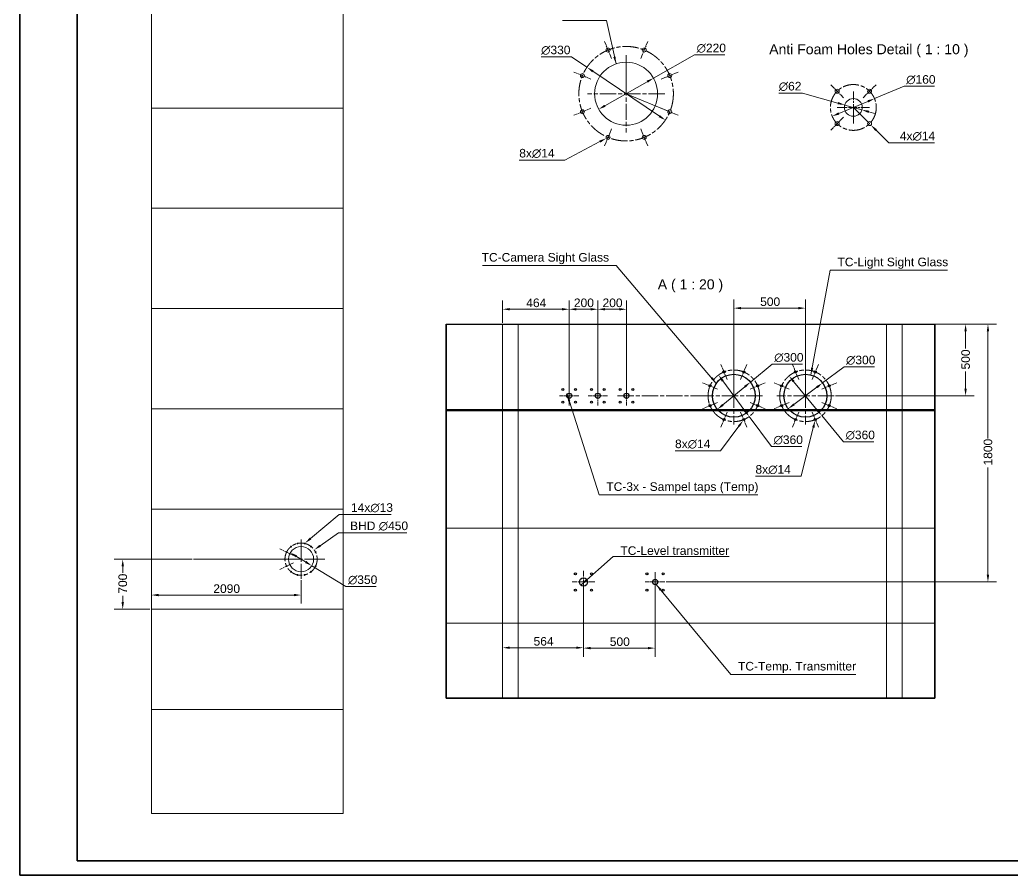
# Model space of a CAD drawing. Header units: millimetres. Extents: x 0 to 126150, y 0 to 89100.
# Drawn here: x 0 to 51962, y 0 to 44789 of the extents above; entities that cross this region are included whole.
import ezdxf

# ---------------------------------------------------------------- set-up
doc = ezdxf.new("R2010")
doc.units = ezdxf.units.MM
doc.header["$LTSCALE"] = 150
doc.linetypes.add('CHAIN', pattern=[0.3543, 0.2362, -0.0295, 0.0591, -0.0295])
doc.layers.get('0').update_dxf_attribs({"lineweight": 18})
for name, color, linetype, lineweight in [('Border', 7, 'Continuous', 35), ('Break Line', 7, 'Continuous', 35), ('Center Mark', 7, 'Continuous', 18), ('Centerline', 7, 'CHAIN', 18), ('Sketch Geometry', 7, 'Continuous', 18), ('Visible', 7, 'Continuous', 25)]:
    doc.layers.add(name, color=color, linetype=linetype, lineweight=lineweight)
doc.layers.add('Dimension', color=7, linetype='Continuous', lineweight=18, true_color=0x969696)
doc.layers.add('Symbol', color=7, linetype='Continuous', lineweight=18, true_color=0x969696)
doc.styles.add('Label Text', font='arial.ttf')
doc.styles.add('Title', font='arial.ttf')
doc.dimstyles.new('Default - Method 2a$7', dxfattribs={"dimscale": 150, "dimtxt": 3, "dimasz": 2.5, "dimexe": 3, "dimexo": 0.5, "dimgap": 0.7, "dimtad": 0, "dimtoh": 1, "dimdec": 1, "dimrnd": 1e-08, "dimtxsty": 'Title', "dimcen": 0.09, "dimdle": 10, "dimclrd": 256, "dimclre": 256, "dimclrt": 7, "dimazin": 2, "dimtfac": 0.833333, "dimtdec": 1, "dimtmove": 0, "dimatfit": 3, "dimfxl": 1, "dimtolj": 1, "dimlwd": -1, "dimlwe": -1, "dimarcsym": 0})
doc.dimstyles.new('Default - Method 2b', dxfattribs={"dimscale": 150, "dimtxt": 3, "dimasz": 2.5, "dimexe": 3, "dimexo": 0.5, "dimgap": 0.7, "dimtad": 0, "dimtoh": 1, "dimdec": 1, "dimrnd": 1e-08, "dimtxsty": 'Title', "dimcen": 0.09, "dimdle": 10, "dimclrd": 256, "dimclre": 256, "dimclrt": 7, "dimadec": 0, "dimazin": 2, "dimtfac": 0.833333, "dimtdec": 1, "dimtmove": 0, "dimatfit": 3, "dimfxl": 1, "dimtolj": 1, "dimlwd": -1, "dimlwe": -1, "dimarcsym": 0})

# ---------------------------------------------------------------- blocks, each defined once
blk = doc.blocks.new('Borders Bigadan Border')
at = {"layer": 'Border'}
for p, q in [((0, 0), (0, 594)), ((20, 589), (20, 5)), ((20, 5), (836, 5)), ((841, 0), (0, 0))]:
    blk.add_line(p, q, dxfattribs=at)
blk = doc.blocks.new('*D39')
at = {"layer": 'Defpoints', "color": 0, "transparency": 16777216}
for p in [(44755, 40662), (42539, 39741)]:
    blk.add_point(p, dxfattribs=at)
at = {"layer": 'Dimension', "transparency": 16777216}
for p, q in [((44755, 40662), (46309, 41309)), ((46309, 41309), (47896, 41309)), ((42885, 39885), (44408, 40518))]:
    blk.add_line(p, q, dxfattribs=at)
for points in [[(44384, 40576), (44432, 40461), (44755, 40662)], [(42861, 39943), (42909, 39827), (42539, 39741)]]:
    blk.add_solid(points, dxfattribs=at)
at = {"layer": 'Dimension', "color": 7, "transparency": 16777216, "insert": (46414, 41414), "char_height": 450, "attachment_point": 7, "style": 'Title'}
blk.add_mtext('\\A1;∅160', dxfattribs=at)
blk = doc.blocks.new('*D40')
at = {"layer": 'Defpoints', "color": 0, "transparency": 16777216}
for p in [(43199, 40328), (44094, 40075)]:
    blk.add_point(p, dxfattribs=at)
at = {"layer": 'Dimension', "transparency": 16777216}
for p, q in [((40976, 40956), (39741, 40956)), ((42838, 40430), (40976, 40956)), ((44094, 40075), (43199, 40328)), ((44455, 39973), (44816, 39871))]:
    blk.add_line(p, q, dxfattribs=at)
for points in [[(42855, 40490), (42821, 40370), (43199, 40328)], [(44472, 40034), (44438, 39913), (44094, 40075)]]:
    blk.add_solid(points, dxfattribs=at)
at = {"layer": 'Dimension', "color": 7, "transparency": 16777216, "insert": (39741, 41061), "char_height": 450, "attachment_point": 7, "style": 'Title'}
blk.add_mtext('\\A1;∅62', dxfattribs=at)
blk = doc.blocks.new('*D41')
at = {"layer": 'Defpoints', "color": 0, "transparency": 16777216}
for p in [(44421, 39427), (44569, 39279)]:
    blk.add_point(p, dxfattribs=at)
at = {"layer": 'Dimension', "transparency": 16777216}
for p, q in [((44482, 39353), (44509, 39353)), ((44495, 39340), (44495, 39367)), ((45500, 38351), (44835, 39014)), ((47895, 38351), (45500, 38351))]:
    blk.add_line(p, q, dxfattribs=at)
blk.add_solid([(44879, 39058), (44791, 38970), (44569, 39279)], dxfattribs=at)
at = {"layer": 'Dimension', "color": 7, "transparency": 16777216, "insert": (46081, 38456), "char_height": 450, "attachment_point": 7, "style": 'Title'}
blk.add_mtext('\\A1;\\fArial|b0|i0;{\\H450.0000;4x∅14}', dxfattribs=at)
blk = doc.blocks.new('*D49')
at = {"layer": 'Defpoints', "color": 0, "transparency": 16777216}
for p in [(30263, 29634), (28763, 25102), (30263, 25102)]:
    blk.add_point(p, dxfattribs=at)
at = {"layer": 'Dimension', "transparency": 16777216}
for p, q in [((28763, 25177), (28763, 30084)), ((29138, 29634), (29888, 29634)), ((30263, 25177), (30263, 30084))]:
    blk.add_line(p, q, dxfattribs=at)
for points in [[(29138, 29697), (29138, 29572), (28763, 29634)], [(29888, 29697), (29888, 29572), (30263, 29634)]]:
    blk.add_solid(points, dxfattribs=at)
at = {"layer": 'Dimension', "color": 7, "transparency": 16777216, "insert": (29013, 29739), "char_height": 450, "attachment_point": 7, "style": 'Title'}
blk.add_mtext('\\A1;200', dxfattribs=at)
blk = doc.blocks.new('*D50')
at = {"layer": 'Defpoints', "color": 0, "transparency": 16777216}
for p in [(31763, 29634), (30263, 25102), (31763, 25102)]:
    blk.add_point(p, dxfattribs=at)
at = {"layer": 'Dimension', "transparency": 16777216}
for p, q in [((30263, 25177), (30263, 30084)), ((30638, 29634), (31388, 29634)), ((31763, 25177), (31763, 30084))]:
    blk.add_line(p, q, dxfattribs=at)
for points in [[(30638, 29697), (30638, 29572), (30263, 29634)], [(31388, 29697), (31388, 29572), (31763, 29634)]]:
    blk.add_solid(points, dxfattribs=at)
at = {"layer": 'Dimension', "color": 7, "transparency": 16777216, "insert": (30513, 29739), "char_height": 450, "attachment_point": 7, "style": 'Title'}
blk.add_mtext('\\A1;200', dxfattribs=at)
blk = doc.blocks.new('*D51')
at = {"layer": 'Defpoints', "color": 0, "transparency": 16777216}
for p in [(29513, 15352), (33263, 15352), (33263, 11889)]:
    blk.add_point(p, dxfattribs=at)
at = {"layer": 'Dimension', "transparency": 16777216}
for p, q in [((29513, 15277), (29513, 11439)), ((33263, 15277), (33263, 11439)), ((29888, 11889), (32888, 11889))]:
    blk.add_line(p, q, dxfattribs=at)
for points in [[(29888, 11952), (29888, 11827), (29513, 11889)], [(32888, 11952), (32888, 11827), (33263, 11889)]]:
    blk.add_solid(points, dxfattribs=at)
at = {"layer": 'Dimension', "color": 7, "transparency": 16777216, "insert": (30892, 11994), "char_height": 450, "attachment_point": 7, "style": 'Title'}
blk.add_mtext('\\A1;500', dxfattribs=at)
blk = doc.blocks.new('*D52')
at = {"layer": 'Defpoints', "color": 0, "transparency": 16777216}
for p in [(41138, 29693), (37388, 25102), (41138, 25102)]:
    blk.add_point(p, dxfattribs=at)
at = {"layer": 'Dimension', "transparency": 16777216}
for p, q in [((37388, 25177), (37388, 30143)), ((41138, 25177), (41138, 30143)), ((37763, 29693), (40763, 29693))]:
    blk.add_line(p, q, dxfattribs=at)
for points in [[(37763, 29755), (37763, 29630), (37388, 29693)], [(40763, 29755), (40763, 29630), (41138, 29693)]]:
    blk.add_solid(points, dxfattribs=at)
at = {"layer": 'Dimension', "color": 7, "transparency": 16777216, "insert": (38767, 29798), "char_height": 450, "attachment_point": 7, "style": 'Title'}
blk.add_mtext('\\A1;500', dxfattribs=at)
blk = doc.blocks.new('*D53')
at = {"layer": 'Defpoints', "color": 0, "transparency": 16777216}
for p in [(42038, 25777), (40238, 24427)]:
    blk.add_point(p, dxfattribs=at)
at = {"layer": 'Dimension', "transparency": 16777216}
for p, q in [((42038, 25777), (43159, 26618)), ((43159, 26618), (44747, 26618)), ((40538, 24652), (41738, 25552))]:
    blk.add_line(p, q, dxfattribs=at)
for points in [[(41701, 25602), (41776, 25502), (42038, 25777)], [(40501, 24702), (40576, 24602), (40238, 24427)]]:
    blk.add_solid(points, dxfattribs=at)
at = {"layer": 'Dimension', "color": 7, "transparency": 16777216, "insert": (43264, 26723), "char_height": 450, "attachment_point": 7, "style": 'Title'}
blk.add_mtext('\\A1;∅300', dxfattribs=at)
blk = doc.blocks.new('*D54')
at = {"layer": 'Defpoints', "color": 0, "transparency": 16777216}
for p in [(38256, 25817), (36520, 24387)]:
    blk.add_point(p, dxfattribs=at)
at = {"layer": 'Dimension', "transparency": 16777216}
for p, q in [((38256, 25817), (39397, 26757)), ((39397, 26757), (40985, 26757)), ((36809, 24625), (37967, 25579))]:
    blk.add_line(p, q, dxfattribs=at)
for points in [[(37927, 25627), (38007, 25531), (38256, 25817)], [(36770, 24673), (36849, 24577), (36520, 24387)]]:
    blk.add_solid(points, dxfattribs=at)
at = {"layer": 'Dimension', "color": 7, "transparency": 16777216, "insert": (39502, 26862), "char_height": 450, "attachment_point": 7, "style": 'Title'}
blk.add_mtext('\\A1;∅300', dxfattribs=at)
blk = doc.blocks.new('*D55')
at = {"layer": 'Defpoints', "color": 0, "transparency": 16777216}
for p in [(40277, 26142), (42000, 24062)]:
    blk.add_point(p, dxfattribs=at)
at = {"layer": 'Dimension', "transparency": 16777216}
for p, q in [((40516, 25853), (41760, 24351)), ((42000, 24062), (43134, 22693)), ((43134, 22693), (44722, 22693))]:
    blk.add_line(p, q, dxfattribs=at)
for points in [[(40564, 25893), (40468, 25813), (40277, 26142)], [(41808, 24391), (41712, 24311), (42000, 24062)]]:
    blk.add_solid(points, dxfattribs=at)
at = {"layer": 'Dimension', "color": 7, "transparency": 16777216, "insert": (43239, 22798), "char_height": 450, "attachment_point": 7, "style": 'Title'}
blk.add_mtext('\\A1;∅360', dxfattribs=at)
blk = doc.blocks.new('*D56')
at = {"layer": 'Defpoints', "color": 0, "transparency": 16777216}
for p in [(36583, 26186), (38193, 24018)]:
    blk.add_point(p, dxfattribs=at)
at = {"layer": 'Dimension', "transparency": 16777216}
for p, q in [((36807, 25885), (37970, 24319)), ((38193, 24018), (39364, 22443)), ((39364, 22443), (40951, 22443))]:
    blk.add_line(p, q, dxfattribs=at)
for points in [[(36857, 25922), (36757, 25847), (36583, 26186)], [(38020, 24357), (37920, 24282), (38193, 24018)]]:
    blk.add_solid(points, dxfattribs=at)
at = {"layer": 'Dimension', "color": 7, "transparency": 16777216, "insert": (39469, 22548), "char_height": 450, "attachment_point": 7, "style": 'Title'}
blk.add_mtext('\\A1;∅360', dxfattribs=at)
blk = doc.blocks.new('*D57')
at = {"layer": 'Defpoints', "color": 0, "transparency": 16777216}
for p in [(37874, 23813), (37936, 23897)]:
    blk.add_point(p, dxfattribs=at)
at = {"layer": 'Dimension', "transparency": 16777216}
for p, q in [((36696, 22225), (37650, 23511)), ((37891, 23855), (37918, 23855)), ((37905, 23841), (37905, 23868)), ((34309, 22225), (36696, 22225))]:
    blk.add_line(p, q, dxfattribs=at)
blk.add_solid([(37600, 23549), (37700, 23474), (37874, 23813)], dxfattribs=at)
at = {"layer": 'Dimension', "color": 7, "transparency": 16777216, "insert": (34309, 22330), "char_height": 450, "attachment_point": 7, "style": 'Title'}
blk.add_mtext('\\A1;\\fArial|b0|i0;{\\H450.0000;8x∅14}', dxfattribs=at)
blk = doc.blocks.new('*D58')
at = {"layer": 'Defpoints', "color": 0, "transparency": 16777216}
for p in [(41668, 23906), (41642, 23804)]:
    blk.add_point(p, dxfattribs=at)
at = {"layer": 'Dimension', "transparency": 16777216}
for p, q in [((40907, 20888), (41550, 23440)), ((41641, 23855), (41668, 23855)), ((41655, 23841), (41655, 23868)), ((38520, 20888), (40907, 20888))]:
    blk.add_line(p, q, dxfattribs=at)
blk.add_solid([(41490, 23455), (41611, 23425), (41642, 23804)], dxfattribs=at)
at = {"layer": 'Dimension', "color": 7, "transparency": 16777216, "insert": (38520, 20993), "char_height": 450, "attachment_point": 7, "style": 'Title'}
blk.add_mtext('\\A1;\\fArial|b0|i0;{\\H450.0000;8x∅14}', dxfattribs=at)
blk = doc.blocks.new('*D65')
at = {"layer": 'Defpoints', "color": 0, "transparency": 16777216}
for p in [(14895, 17353), (14932, 17385)]:
    blk.add_point(p, dxfattribs=at)
at = {"layer": 'Dimension', "transparency": 16777216}
for p, q in [((16728, 18890), (15220, 17626)), ((19444, 18890), (16728, 18890)), ((14900, 17369), (14927, 17369)), ((14914, 17355), (14914, 17382))]:
    blk.add_line(p, q, dxfattribs=at)
blk.add_solid([(15179, 17673), (15260, 17578), (14932, 17385)], dxfattribs=at)
at = {"layer": 'Dimension', "color": 7, "transparency": 16777216, "insert": (17339, 18995), "char_height": 450, "attachment_point": 7, "style": 'Title'}
blk.add_mtext('\\A1;\\fArial|b0|i0;{\\H450.0000;14x∅13}', dxfattribs=at)
blk = doc.blocks.new('*D69')
at = {"layer": 'Defpoints', "color": 0, "transparency": 16777216}
for p in [(14165, 16888), (15286, 16205)]:
    blk.add_point(p, dxfattribs=at)
at = {"layer": 'Dimension', "transparency": 16777216}
for p, q in [((14486, 16693), (14966, 16400)), ((15286, 16205), (17078, 15113)), ((17078, 15113), (18665, 15113))]:
    blk.add_line(p, q, dxfattribs=at)
for points in [[(14518, 16746), (14453, 16639), (14165, 16888)], [(14999, 16453), (14933, 16347), (15286, 16205)]]:
    blk.add_solid(points, dxfattribs=at)
at = {"layer": 'Dimension', "color": 7, "transparency": 16777216, "insert": (17183, 15218), "char_height": 450, "attachment_point": 7, "style": 'Title'}
blk.add_mtext('\\A1;∅350', dxfattribs=at)
blk = doc.blocks.new('*D70')
at = {"layer": 'Defpoints', "color": 0, "transparency": 16777216}
for p in [(5387, 16546), (9101, 16546), (6887, 13921)]:
    blk.add_point(p, dxfattribs=at)
at = {"layer": 'Dimension', "transparency": 16777216}
for p, q in [((9026, 16546), (4937, 16546)), ((5387, 16171), (5387, 15833)), ((5387, 14296), (5387, 14634)), ((6812, 13921), (4937, 13921))]:
    blk.add_line(p, q, dxfattribs=at)
for points in [[(5325, 16171), (5450, 16171), (5387, 16546)], [(5325, 14296), (5450, 14296), (5387, 13921)]]:
    blk.add_solid(points, dxfattribs=at)
at = {"layer": 'Dimension', "color": 7, "transparency": 16777216, "insert": (5617, 14739), "char_height": 450, "attachment_point": 7, "rotation": 90, "style": 'Title'}
blk.add_mtext('\\A1;700', dxfattribs=at)
blk = doc.blocks.new('*D74')
at = {"layer": 'Defpoints', "color": 0, "transparency": 16777216}
for p in [(15415, 17033), (14037, 16060)]:
    blk.add_point(p, dxfattribs=at)
at = {"layer": 'Dimension', "transparency": 16777216}
for p, q in [((16692, 17934), (15721, 17249)), ((20256, 17934), (16692, 17934)), ((14712, 16546), (14739, 16546)), ((14726, 16533), (14726, 16560))]:
    blk.add_line(p, q, dxfattribs=at)
blk.add_solid([(15685, 17300), (15757, 17198), (15415, 17033)], dxfattribs=at)
at = {"layer": 'Dimension', "color": 7, "transparency": 16777216, "insert": (17292, 18039), "char_height": 450, "attachment_point": 7, "style": 'Title'}
blk.add_mtext('\\A1;\\fArial|b0|i0;{\\H450.0000;BHD ∅450}', dxfattribs=at)
blk = doc.blocks.new('*D81')
at = {"layer": 'Defpoints', "color": 0, "transparency": 16777216}
for p in [(14726, 15515), (6887, 14668), (6887, 14654)]:
    blk.add_point(p, dxfattribs=at)
at = {"layer": 'Dimension', "transparency": 16777216}
for p, q in [((14726, 15440), (14726, 14218)), ((14351, 14668), (7262, 14668))]:
    blk.add_line(p, q, dxfattribs=at)
for points in [[(7262, 14731), (7262, 14606), (6887, 14668)], [(14351, 14731), (14351, 14606), (14726, 14668)]]:
    blk.add_solid(points, dxfattribs=at)
at = {"layer": 'Dimension', "color": 7, "transparency": 16777216, "insert": (10132, 14773), "char_height": 450, "attachment_point": 7, "style": 'Title'}
blk.add_mtext('\\A1;2090', dxfattribs=at)
blk = doc.blocks.new('*D82')
at = {"layer": 'Defpoints', "color": 0, "transparency": 16777216}
for p in [(29513, 14763), (25282, 11910), (29513, 11910)]:
    blk.add_point(p, dxfattribs=at)
at = {"layer": 'Dimension', "transparency": 16777216}
for p, q in [((29513, 14688), (29513, 11460)), ((25657, 11910), (29138, 11910))]:
    blk.add_line(p, q, dxfattribs=at)
for points in [[(25657, 11972), (25657, 11847), (25282, 11910)], [(29138, 11972), (29138, 11847), (29513, 11910)]]:
    blk.add_solid(points, dxfattribs=at)
at = {"layer": 'Dimension', "color": 7, "transparency": 16777216, "insert": (26901, 12015), "char_height": 450, "attachment_point": 7, "style": 'Title'}
blk.add_mtext('\\A1;564', dxfattribs=at)
blk = doc.blocks.new('*D83')
at = {"layer": 'Defpoints', "color": 0, "transparency": 16777216}
for p in [(46195, 28852), (49523, 28852), (42638, 25102)]:
    blk.add_point(p, dxfattribs=at)
at = {"layer": 'Dimension', "transparency": 16777216}
for p, q in [((46270, 28852), (49973, 28852)), ((49523, 28477), (49523, 27578)), ((49523, 25477), (49523, 26376)), ((42713, 25102), (49973, 25102))]:
    blk.add_line(p, q, dxfattribs=at)
for points in [[(49460, 28477), (49585, 28477), (49523, 28852)], [(49460, 25477), (49585, 25477), (49523, 25102)]]:
    blk.add_solid(points, dxfattribs=at)
at = {"layer": 'Dimension', "color": 7, "transparency": 16777216, "insert": (49753, 26481), "char_height": 450, "attachment_point": 7, "rotation": 90, "style": 'Title'}
blk.add_mtext('\\A1;500', dxfattribs=at)
blk = doc.blocks.new('*D84')
at = {"layer": 'Defpoints', "color": 0, "transparency": 16777216}
for p in [(46195, 28852), (50695, 28852), (33773, 15352)]:
    blk.add_point(p, dxfattribs=at)
at = {"layer": 'Dimension', "transparency": 16777216}
for p, q in [((46270, 28852), (51145, 28852)), ((50695, 28477), (50695, 22857)), ((50695, 15727), (50695, 21347)), ((33848, 15352), (51145, 15352))]:
    blk.add_line(p, q, dxfattribs=at)
for points in [[(50632, 28477), (50757, 28477), (50695, 28852)], [(50632, 15727), (50757, 15727), (50695, 15352)]]:
    blk.add_solid(points, dxfattribs=at)
at = {"layer": 'Dimension', "color": 7, "transparency": 16777216, "insert": (50925, 21452), "char_height": 450, "attachment_point": 7, "rotation": 90, "style": 'Title'}
blk.add_mtext('\\A1;1800', dxfattribs=at)
blk = doc.blocks.new('*D85')
at = {"layer": 'Defpoints', "color": 0, "transparency": 16777216}
for p in [(28763, 29634), (25282, 28852), (28763, 25612)]:
    blk.add_point(p, dxfattribs=at)
at = {"layer": 'Dimension', "transparency": 16777216}
for p, q in [((25282, 28927), (25282, 30084)), ((25657, 29634), (28388, 29634)), ((28763, 25687), (28763, 30084))]:
    blk.add_line(p, q, dxfattribs=at)
for points in [[(25657, 29697), (25657, 29572), (25282, 29634)], [(28388, 29697), (28388, 29572), (28763, 29634)]]:
    blk.add_solid(points, dxfattribs=at)
at = {"layer": 'Dimension', "color": 7, "transparency": 16777216, "insert": (26517, 29739), "char_height": 450, "attachment_point": 7, "style": 'Title'}
blk.add_mtext('\\A1;464', dxfattribs=at)
blk = doc.blocks.new('*D86')
at = {"layer": 'Defpoints', "color": 0, "transparency": 16777216}
for p in [(33183, 41735), (30313, 40106)]:
    blk.add_point(p, dxfattribs=at)
at = {"layer": 'Dimension', "transparency": 16777216}
for p, q in [((33183, 41735), (35335, 42957)), ((35335, 42957), (36922, 42957)), ((30639, 40291), (32856, 41550))]:
    blk.add_line(p, q, dxfattribs=at)
for points in [[(32826, 41604), (32887, 41496), (33183, 41735)], [(30608, 40346), (30670, 40237), (30313, 40106)]]:
    blk.add_solid(points, dxfattribs=at)
at = {"layer": 'Dimension', "color": 7, "transparency": 16777216, "insert": (35440, 43062), "char_height": 450, "attachment_point": 7, "style": 'Title'}
blk.add_mtext('\\A1;∅220', dxfattribs=at)
blk = doc.blocks.new('*D87')
at = {"layer": 'Defpoints', "color": 0, "transparency": 16777216}
for p in [(29695, 42304), (33800, 39537)]:
    blk.add_point(p, dxfattribs=at)
at = {"layer": 'Dimension', "transparency": 16777216}
for p, q in [((28883, 42852), (27296, 42852)), ((29695, 42304), (28883, 42852)), ((33489, 39747), (30006, 42094))]:
    blk.add_line(p, q, dxfattribs=at)
for points in [[(30041, 42146), (29971, 42043), (29695, 42304)], [(33524, 39799), (33454, 39695), (33800, 39537)]]:
    blk.add_solid(points, dxfattribs=at)
at = {"layer": 'Dimension', "color": 7, "transparency": 16777216, "insert": (27296, 42957), "char_height": 450, "attachment_point": 7, "style": 'Title'}
blk.add_mtext('\\A1;∅330', dxfattribs=at)
blk = doc.blocks.new('*D88')
at = {"layer": 'Defpoints', "color": 0, "transparency": 16777216}
for p in [(30707, 38585), (30893, 38683)]:
    blk.add_point(p, dxfattribs=at)
at = {"layer": 'Dimension', "transparency": 16777216}
for p, q in [((30787, 38634), (30814, 38634)), ((30800, 38621), (30800, 38648)), ((28538, 37447), (30375, 38411)), ((26151, 37447), (28538, 37447))]:
    blk.add_line(p, q, dxfattribs=at)
blk.add_solid([(30346, 38466), (30404, 38356), (30707, 38585)], dxfattribs=at)
at = {"layer": 'Dimension', "color": 7, "transparency": 16777216, "insert": (26151, 37552), "char_height": 450, "attachment_point": 7, "style": 'Title'}
blk.add_mtext('\\A1;\\fArial|b0|i0;{\\H450.0000;8x∅14}', dxfattribs=at)

msp = doc.modelspace()

# ---------------------------------------------------------------- linework, layer by layer
at = {"layer": 'Break Line'}
for p, q in [((22329.69, 9260.48), (22329.69, 28851.95)), ((47904.43, 28851.95), (47904.43, 9260.48)), ((47904.43, 9260.48), (22329.69, 9260.48))]:
    msp.add_line(p, q, dxfattribs=at)
at = {"layer": 'Center Mark', "linetype": 'CHAIN', "ltscale": 7.111628}
for p, q in [((30984.15, 42763.81), (30616.77, 43650.74)), ((32511.05, 42763.81), (32878.43, 43650.74)), ((29904.46, 41684.13), (29017.54, 42051.5)), ((34477.66, 42051.5), (33590.74, 41684.13)), ((42458.58, 41389.57), (43137.41, 40710.75)), ((44155.64, 40710.75), (44834.46, 41389.57)), ((29904.46, 40157.22), (29017.54, 39789.84)), ((33590.74, 40157.22), (34477.66, 39789.84)), ((43137.41, 39692.52), (42458.58, 39013.7)), ((30984.15, 39077.53), (30616.77, 38190.61)), ((32511.05, 39077.53), (32878.43, 38190.61))]:
    msp.add_line(p, q, dxfattribs=at)
at = {"layer": 'Center Mark', "linetype": 'CHAIN', "ltscale": 23.990969}
for p, q in [((31747.6, 42945.67), (31747.6, 38895.67)), ((33772.6, 40920.67), (29722.6, 40920.67)), ((37388.25, 26601.95), (37388.25, 23601.95)), ((41138.25, 26601.95), (41138.25, 23601.95)), ((35973.04, 25101.95), (31253.25, 25101.95)), ((38888.25, 25101.95), (35888.25, 25101.95)), ((42638.25, 25101.95), (39638.25, 25101.95)), ((14725.82, 17577.62), (14725.82, 15515.12)), ((15757.07, 16546.37), (13694.57, 16546.37))]:
    msp.add_line(p, q, dxfattribs=at)
at = {"layer": 'Center Mark', "linetype": 'CHAIN', "ltscale": 12.445423}
for p, q in [((43646.52, 41041.64), (43646.52, 39361.64)), ((44486.52, 40201.64), (42806.52, 40201.64))]:
    msp.add_line(p, q, dxfattribs=at)
at = {"layer": 'Center Mark', "linetype": 'CHAIN', "ltscale": 6.333782}
for p, q in [((37035.22, 25954.23), (36708.03, 26744.15)), ((38068.47, 26744.15), (37741.27, 25954.23)), ((40785.22, 25954.23), (40458.03, 26744.15)), ((41818.47, 26744.15), (41491.27, 25954.23)), ((36535.97, 25454.98), (35746.05, 25782.17)), ((38240.53, 25454.98), (39030.44, 25782.17)), ((40285.97, 25454.98), (39496.05, 25782.17)), ((41990.53, 25454.98), (42780.44, 25782.17)), ((36535.97, 24748.93), (35746.05, 24421.73)), ((38240.53, 24748.93), (39030.44, 24421.73)), ((40285.97, 24748.93), (39496.05, 24421.73)), ((41990.53, 24748.93), (42780.44, 24421.73)), ((37035.22, 24249.68), (36708.03, 23459.76)), ((37741.27, 24249.68), (38068.47, 23459.76)), ((40785.22, 24249.68), (40458.03, 23459.76)), ((41491.27, 24249.68), (41818.47, 23459.76))]:
    msp.add_line(p, q, dxfattribs=at)
at = {"layer": 'Center Mark', "linetype": 'CHAIN', "ltscale": 7.55611}
for p, q in [((28763.25, 25611.95), (28763.25, 24591.95)), ((30263.25, 25611.95), (30263.25, 24591.95)), ((31763.25, 25611.95), (31763.25, 24591.95)), ((29273.25, 25101.95), (28253.25, 25101.95)), ((30773.25, 25101.95), (29753.25, 25101.95)), ((33263.25, 15861.95), (33263.25, 14841.95)), ((33773.25, 15351.95), (32753.25, 15351.95))]:
    msp.add_line(p, q, dxfattribs=at)
at = {"layer": 'Center Mark', "linetype": 'CHAIN', "ltscale": 5.917079}
for p, q in [((14325.45, 16739.17), (13605.8, 17085.74)), ((14325.45, 16353.56), (13605.8, 16007)), ((15968.94, 16546.37), (15170.19, 16546.37))]:
    msp.add_line(p, q, dxfattribs=at)
at = {"layer": 'Center Mark', "linetype": 'CHAIN', "ltscale": 8.722878}
for p, q in [((29513.25, 15940.7), (29513.25, 14763.2)), ((30102, 15351.95), (28924.5, 15351.95))]:
    msp.add_line(p, q, dxfattribs=at)
at = {"layer": 'Centerline', "ltscale": 23.990969}
for centre, radius in [((31747.6, 40920.67), 2475), ((43646.52, 40201.64), 1200), ((37388.25, 25101.95), 1350), ((41138.25, 25101.95), 1350), ((14725.82, 16546.37), 843.75)]:
    msp.add_circle(centre, radius, dxfattribs=at)
at = {"layer": 'Sketch Geometry'}
for p, q in [((6887.47, 3233.87), (6887.47, 84745.74)), ((16939.17, 84745.74), (16939.17, 3233.87)), ((31747.6, 40920.67), (31747.6, 42570.67)), ((31747.6, 40920.67), (31747.6, 42570.67)), ((34034.2, 39973.53), (31747.6, 40920.67)), ((6887.47, 40171.37), (16939.17, 40171.37)), ((44495.05, 39353.11), (43646.52, 40201.64)), ((43646.52, 40201.64), (43646.52, 39736.64)), ((43646.52, 40201.64), (43646.52, 39736.64)), ((6887.47, 34921.37), (16939.17, 34921.37)), ((6887.47, 29671.37), (16939.17, 29671.37)), ((22329.69, 28851.95), (47904.43, 28851.95)), ((25281.56, 9260.48), (25281.56, 28851.95)), ((26091.56, 28851.95), (26091.56, 9260.48)), ((45384.94, 9260.48), (45384.94, 28851.95)), ((46194.94, 28851.95), (46194.94, 9260.48)), ((6887.47, 24421.37), (16939.17, 24421.37)), ((6887.47, 19171.37), (16939.17, 19171.37)), ((22329.69, 18164.45), (47904.43, 18164.45)), ((14725.82, 16546.37), (14725.82, 17202.62)), ((14725.82, 16546.37), (9100.82, 16546.37)), ((14725.82, 16546.37), (9100.82, 16546.37)), ((6887.47, 13921.37), (16939.17, 13921.37)), ((22329.69, 13203.2), (47904.43, 13203.2)), ((6887.47, 8671.37), (16939.17, 8671.37)), ((16939.17, 3233.87), (6887.47, 3233.87))]:
    msp.add_line(p, q, dxfattribs=at)
at = {"layer": 'Sketch Geometry', "color": 4, "lineweight": 50, "true_color": 0x00ffff}
msp.add_line((22329.69, 24351.95), (47904.43, 24351.95), dxfattribs=at)
at = {"layer": 'Sketch Geometry'}
for centre, radius in [((30800.46, 43207.27), 105), ((32694.74, 43207.27), 105), ((31747.6, 40920.67), 1650), ((29461, 41867.81), 105), ((34034.2, 41867.81), 105), ((42797.99, 41050.16), 105), ((44495.05, 41050.16), 105), ((43646.52, 40201.64), 465), ((29461, 39973.53), 105), ((34034.2, 39973.53), 105), ((42797.99, 39353.11), 105), ((44495.05, 39353.11), 105), ((30800.46, 38634.07), 105), ((32694.74, 38634.07), 105), ((14725.82, 16546.37), 656.25), ((14199.75, 17206.04), 24.38), ((14538.07, 17368.96), 24.38), ((14913.57, 17368.96), 24.38), ((15251.89, 17206.04), 24.38), ((13965.63, 16912.46), 24.38), ((15486.01, 16912.46), 24.38), ((13882.07, 16546.37), 24.38), ((13965.63, 16180.28), 24.38), ((15486.01, 16180.28), 24.38), ((15569.57, 16546.37), 24.38), ((14199.75, 15886.7), 24.38), ((14538.07, 15723.77), 24.38), ((14913.57, 15723.77), 24.38), ((15251.89, 15886.7), 24.38)]:
    msp.add_circle(centre, radius, dxfattribs=at)
at = {"layer": 'Visible'}
msp.add_line((22329.69, 28851.95), (47904.43, 28851.95), dxfattribs=at)
for centre, radius in [((37388.25, 25101.95), 1125), ((36871.63, 26349.19), 52.5), ((37904.87, 26349.19), 52.5), ((41138.25, 25101.95), 1125), ((40621.63, 26349.19), 52.5), ((41654.87, 26349.19), 52.5), ((28431.79, 25433.41), 52.5), ((29094.7, 25433.41), 52.5), ((29931.79, 25433.41), 52.5), ((30594.7, 25433.41), 52.5), ((31431.79, 25433.41), 52.5), ((32094.7, 25433.41), 52.5), ((36141.01, 25618.58), 52.5), ((38635.49, 25618.58), 52.5), ((39891.01, 25618.58), 52.5), ((42385.49, 25618.58), 52.5), ((28763.25, 25101.95), 135), ((30263.25, 25101.95), 135), ((31763.25, 25101.95), 135), ((28431.79, 24770.5), 52.5), ((29094.7, 24770.5), 52.5), ((29931.79, 24770.5), 52.5), ((30594.7, 24770.5), 52.5), ((31431.79, 24770.5), 52.5), ((32094.7, 24770.5), 52.5), ((36141.01, 24585.33), 52.5), ((38635.49, 24585.33), 52.5), ((39891.01, 24585.33), 52.5), ((42385.49, 24585.33), 52.5), ((36871.63, 23854.72), 52.5), ((37904.87, 23854.72), 52.5), ((40621.63, 23854.72), 52.5), ((41654.87, 23854.72), 52.5), ((29088.98, 15776.22), 52.5), ((29937.51, 15776.22), 52.5), ((32838.98, 15776.22), 52.5), ((33687.51, 15776.22), 52.5), ((29513.25, 15351.95), 213.75), ((33263.25, 15351.95), 135), ((29088.98, 14927.69), 52.5), ((29937.51, 14927.69), 52.5), ((32838.98, 14927.69), 52.5), ((33687.51, 14927.69), 52.5)]:
    msp.add_circle(centre, radius, dxfattribs=at)

# ---------------------------------------------------------------- block references
at = {"xscale": 150, "yscale": 150, "zscale": 150}
msp.add_blockref('Borders Bigadan Border', (0, 0), dxfattribs=at)

# ---------------------------------------------------------------- texts
at = {"layer": 'Symbol', "char_height": 525, "attachment_point": 7, "style": 'Label Text'}
for s, insert in [('Anti Foam Holes Detail ( 1 : 10 )', (39240.01, 42829.48)), ('A ( 1 : 20 )', (33404.77, 30518.47))]:
    msp.add_mtext(s, dxfattribs=dict(at, insert=insert))
at = {"layer": 'Symbol', "char_height": 450, "style": 'Title'}
for s, insert, width, attachment_point in [('\\fArial|b0|i0;TC-Camera Sight Glass', (30853.42, 31993.24), 6672.1423, 9), ('\\fArial|b0|i0;TC-Light Sight Glass', (42814.89, 31749.86), 5799.2381, 7), ('\\fArial|b0|i0;TC-3x - Sampel taps (Temp)', (30711.44, 19985.62), 7963.834, 7), ('\\fArial|b0|i0;TC-Level transmitter', (31449.2, 16763.73), 5693.2551, 7), ('\\fArial|b0|i0;TC-Temp. Transmitter', (37606.42, 10581.48), 6181.67, 7)]:
    msp.add_mtext(s, dxfattribs=dict(at, insert=insert, width=width, attachment_point=attachment_point))

# ---------------------------------------------------------------- dimensions: what is measured, and where the dimension line sits
at = {"layer": 'Dimension'}
for p1, p2, override, picture, middle in [((30312.67, 40106.13), (33182.53, 41735.22), {"dimgap": 0.7, "dimtad": 1, "dimtih": 1, "dimdec": 1, "dimlfac": 0.066667, "dimtol": 0, "dimlim": 0, "dimtp": 0, "dimtm": 0, "dimtdec": 1, "dimatfit": 2}, '*D86', (36181.16, 42957.09)), ((33799.9, 39537.31), (29695.3, 42304.03), {"dimgap": 0.7, "dimtad": 1, "dimtih": 1, "dimdec": 1, "dimlfac": 0.066667, "dimtol": 0, "dimlim": 0, "dimtp": 0, "dimtm": 0, "dimtdec": 1, "dimatfit": 2}, '*D87', (28036.69, 42851.67)), ((44094.03, 40075.28), (43199.02, 40327.99), {"dimgap": 0.7, "dimtad": 1, "dimtih": 1, "dimdec": 1, "dimlfac": 0.066667, "dimtol": 0, "dimlim": 0, "dimtp": 0, "dimtm": 0, "dimtdec": 1, "dimatfit": 2}, '*D40', (40306.01, 40955.74)), ((42538.54, 39740.79), (44754.5, 40662.48), {"dimgap": 0.7, "dimtad": 1, "dimtih": 1, "dimdec": 1, "dimlfac": 0.066667, "dimtol": 0, "dimlim": 0, "dimtp": 0, "dimtm": 0, "dimtdec": 1, "dimatfit": 2}, '*D39', (47154.91, 41308.94)), ((36520, 24386.58), (38256.5, 25817.33), {"dimgap": 0.7, "dimtad": 1, "dimtih": 1, "dimdec": 1, "dimlfac": 0.133333, "dimtol": 0, "dimlim": 0, "dimtp": 0, "dimtm": 0, "dimtdec": 1, "dimatfit": 2}, '*D54', (40243.63, 26757.42)), ((40238.31, 24426.87), (42038.19, 25777.03), {"dimgap": 0.7, "dimtad": 1, "dimtih": 1, "dimdec": 1, "dimlfac": 0.133333, "dimtol": 0, "dimlim": 0, "dimtp": 0, "dimtm": 0, "dimtdec": 1, "dimatfit": 2}, '*D53', (44005.54, 26618.09)), ((36583.15, 26185.61), (38193.35, 24018.3), {"dimgap": 0.7, "dimtad": 1, "dimtih": 1, "dimdec": 1, "dimlfac": 0.133333, "dimtol": 0, "dimlim": 0, "dimtp": 0, "dimtm": 0, "dimtdec": 1, "dimatfit": 2}, '*D56', (40209.92, 22442.92)), ((40276.96, 26141.51), (41999.54, 24062.39), {"dimgap": 0.7, "dimtad": 1, "dimtih": 1, "dimdec": 1, "dimlfac": 0.133333, "dimtol": 0, "dimlim": 0, "dimtp": 0, "dimtm": 0, "dimtdec": 1, "dimatfit": 2}, '*D55', (43980.39, 22692.82)), ((14165.46, 16887.92), (15286.18, 16204.81), {"dimgap": 0.7, "dimtad": 1, "dimtih": 1, "dimdec": 1, "dimlfac": 0.266667, "dimtol": 0, "dimlim": 0, "dimtp": 0, "dimtm": 0, "dimtdec": 1, "dimatfit": 2}, '*D69', (17924.05, 15112.71))]:
    dim = msp.add_diameter_dim_2p(p1=p1, p2=p2, dimstyle='Default - Method 2b', override=override, dxfattribs=at)
    dim.commit()
    dim.dimension.update_dxf_attribs({"geometry": picture, "text_midpoint": middle, "dimtype": 163})
for p1, p2, text, override, picture, middle in [((44420.73, 39427.28), (44569.37, 39278.94), '\\fArial|b0|i0;{\\H450.0000;4x<>}', {"dimgap": 0.7, "dimtad": 1, "dimtih": 1, "dimdec": 1, "dimlfac": 0.066667, "dimtol": 0, "dimlim": 0, "dimtp": 0, "dimtm": 0, "dimtdec": 1, "dimtofl": 0}, '*D41', (46988.26, 38350.59)), ((30893.45, 38682.84), (30707.47, 38585.3), '\\fArial|b0|i0;{\\H450.0000;8x<>}', {"dimgap": 0.7, "dimtad": 1, "dimtih": 1, "dimdec": 1, "dimlfac": 0.066667, "dimtol": 0, "dimlim": 0, "dimtp": 0, "dimtm": 0, "dimtdec": 1, "dimtofl": 0}, '*D88', (27049.14, 37447.4)), ((41667.71, 23905.62), (41642.03, 23803.81), '\\fArial|b0|i0;{\\H450.0000;8x<>}', {"dimgap": 0.7, "dimtad": 1, "dimtih": 1, "dimdec": 1, "dimlfac": 0.133333, "dimtol": 0, "dimlim": 0, "dimtp": 0, "dimtm": 0, "dimtdec": 1, "dimtofl": 0}, '*D58', (39417.86, 20887.9)), ((37936.15, 23896.88), (37873.59, 23812.55), '\\fArial|b0|i0;{\\H450.0000;8x<>}', {"dimgap": 0.7, "dimtad": 1, "dimtih": 1, "dimdec": 1, "dimlfac": 0.133333, "dimtol": 0, "dimlim": 0, "dimtp": 0, "dimtm": 0, "dimtdec": 1, "dimtofl": 0}, '*D57', (35207.34, 22224.84)), ((14036.56, 16059.7), (15415.07, 17033.03), '\\fArial|b0|i0;{\\H450.0000;BHD <>}', {"dimgap": 0.7, "dimtad": 1, "dimtih": 1, "dimdec": 1, "dimlfac": 0.266667, "dimtol": 0, "dimlim": 0, "dimtp": 0, "dimtm": 0, "dimtdec": 1, "dimtofl": 0}, '*D74', (18774.33, 17934.47)), ((14894.89, 17353.3), (14932.25, 17384.62), '\\fArial|b0|i0;{\\H450.0000;14x<>}', {"dimgap": 0.7, "dimtad": 1, "dimtih": 1, "dimdec": 1, "dimlfac": 0.266667, "dimtol": 0, "dimlim": 0, "dimtp": 0, "dimtm": 0, "dimtdec": 1, "dimtofl": 0}, '*D65', (18391.62, 18890.03))]:
    dim = msp.add_diameter_dim_2p(p1=p1, p2=p2, text=text, dimstyle='Default - Method 2b', override=override, dxfattribs=at)
    dim.commit()
    dim.dimension.update_dxf_attribs({"geometry": picture, "text_midpoint": middle, "dimtype": 163})
for base, p1, p2, override, picture, middle in [((28763.25, 29634.03), (25281.56, 28851.95), (28763.25, 25611.95), {"dimgap": 0.7, "dimtad": 1, "dimtoh": 0, "dimdec": 0, "dimlfac": 0.133333, "dimtol": 0, "dimlim": 0, "dimtp": 0, "dimtm": 0, "dimtdec": 0, "dimtofl": 0, "dimatfit": 1}, '*D85', (27022.4, 29634.03)), ((29513.25, 11909.82), (25281.56, 11909.82), (29513.25, 14763.2), {"dimgap": 0.7, "dimtad": 1, "dimtoh": 0, "dimdec": 0, "dimlfac": 0.133333, "dimse1": 1, "dimtol": 0, "dimlim": 0, "dimtp": 0, "dimtm": 0, "dimtdec": 0, "dimtofl": 0, "dimatfit": 1}, '*D82', (27397.4, 11909.82))]:
    dim = msp.add_linear_dim(base=base, p1=p1, p2=p2, dimstyle='Default - Method 2b', override=override, dxfattribs=at)
    dim.commit()
    dim.dimension.update_dxf_attribs({"geometry": picture, "text_midpoint": middle, "dimtype": 160})
for base, p1, p2, angle, override, picture, middle in [((30263.25, 29634.03), (28763.25, 25101.95), (30263.25, 25101.95), 180, {"dimgap": 0.7, "dimtad": 1, "dimtoh": 0, "dimdec": 1, "dimlfac": 0.133333, "dimtol": 0, "dimlim": 0, "dimtp": 0, "dimtm": 0, "dimtdec": 1, "dimtofl": 0, "dimatfit": 1}, '*D49', (29513.25, 29634.03)), ((31763.25, 29634.03), (30263.25, 25101.95), (31763.25, 25101.95), 180, {"dimgap": 0.7, "dimtad": 1, "dimtoh": 0, "dimdec": 1, "dimlfac": 0.133333, "dimtol": 0, "dimlim": 0, "dimtp": 0, "dimtm": 0, "dimtdec": 1, "dimtofl": 0, "dimatfit": 1}, '*D50', (31013.25, 29634.03)), ((41138.25, 29692.81), (37388.25, 25101.95), (41138.25, 25101.95), 180, {"dimgap": 0.7, "dimtad": 1, "dimtoh": 0, "dimdec": 1, "dimlfac": 0.133333, "dimtol": 0, "dimlim": 0, "dimtp": 0, "dimtm": 0, "dimtdec": 1, "dimtofl": 0, "dimatfit": 1}, '*D52', (39263.25, 29692.81)), ((50694.94, 28851.95), (33773.25, 15351.95), (46194.94, 28851.95), 90, {"dimgap": 0.7, "dimtoh": 0, "dimdec": 1, "dimlfac": 0.133333, "dimtol": 0, "dimlim": 0, "dimtp": 0, "dimtm": 0, "dimtdec": 1, "dimtofl": 0, "dimatfit": 1}, '*D84', (50694.94, 22101.95)), ((49522.83, 28851.95), (42638.25, 25101.95), (46194.94, 28851.95), 90, {"dimgap": 0.7, "dimtoh": 0, "dimdec": 1, "dimlfac": 0.133333, "dimtol": 0, "dimlim": 0, "dimtp": 0, "dimtm": 0, "dimtdec": 1, "dimtofl": 0, "dimatfit": 1}, '*D83', (49522.83, 26976.95)), ((5387.47, 16546.37), (6887.47, 13921.37), (9100.82, 16546.37), 270, {"dimgap": 0.7, "dimtoh": 0, "dimdec": 1, "dimlfac": 0.266667, "dimtol": 0, "dimlim": 0, "dimtp": 0, "dimtm": 0, "dimtdec": 1, "dimtofl": 0, "dimatfit": 1}, '*D70', (5387.47, 15233.87)), ((6887.47, 14668.13), (14725.82, 15515.12), (6887.47, 14654.2), 180, {"dimgap": 0.7, "dimtad": 1, "dimtoh": 0, "dimdec": 0, "dimlfac": 0.266667, "dimse2": 1, "dimtol": 0, "dimlim": 0, "dimtp": 0, "dimtm": 0, "dimtdec": 0, "dimtofl": 0, "dimatfit": 1}, '*D81', (10806.65, 14668.13)), ((33263.25, 11889.17), (29513.25, 15351.95), (33263.25, 15351.95), 180, {"dimgap": 0.7, "dimtad": 1, "dimtoh": 0, "dimdec": 1, "dimlfac": 0.133333, "dimtol": 0, "dimlim": 0, "dimtp": 0, "dimtm": 0, "dimtdec": 1, "dimtofl": 0, "dimatfit": 1}, '*D51', (31388.25, 11889.17))]:
    dim = msp.add_linear_dim(base=base, p1=p1, p2=p2, angle=angle, dimstyle='Default - Method 2b', override=override, dxfattribs=at)
    dim.commit()
    dim.dimension.update_dxf_attribs({"geometry": picture, "text_midpoint": middle, "dimtype": 160})

# ---------------------------------------------------------------- leaders
at = {"layer": 'Symbol', "annotation_type": 0, "has_hookline": 1}
for points, hookline_direction, text_width in [([(31217.74, 42483.28), (30714.12, 44751), (30339.12, 44751)], 1, 1928), ([(36470.49, 25752.6), (31228.42, 31918.24), (30853.42, 31918.24)], 1, 6633.36), ([(41418.1, 26191.59), (42439.89, 31674.86), (42814.89, 31674.86)], 0, 5760.68), ([(28655.16, 25182.84), (30336.44, 19910.62), (30711.44, 19910.62)], 0, 7927.18), ([(29378.11, 15186.35), (31074.2, 16688.73), (31449.2, 16688.73)], 0, 5687.93), ([(33316.83, 15228.04), (37231.42, 10506.48), (37606.42, 10506.48)], 0, 6175.99)]:
    msp.add_leader(points, dimstyle='Default - Method 2a$7', override={"dimgap": 0, "dimtad": 1}, dxfattribs=dict(at, hookline_direction=hookline_direction, text_width=text_width))

doc.saveas('drawing.dxf')
